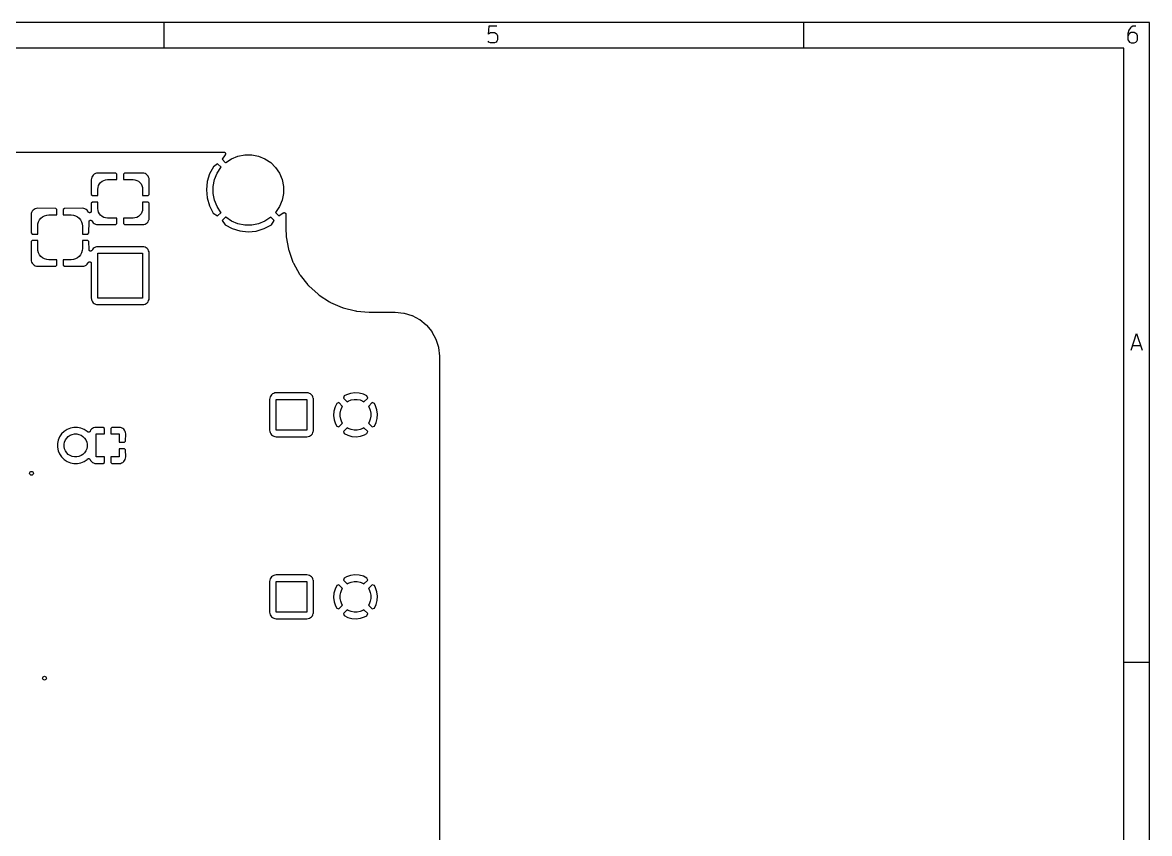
# Model space of a CAD drawing. Extents: x -66 to 211, y -177 to 13.
# Drawn here: x 123.4 to 211.4, y -50.3 to 13.1 of the extents above; entities that cross this region are included whole.
import ezdxf

# ---------------------------------------------------------------- set-up
doc = ezdxf.new("R2010")
doc.units = 0
doc.layers.add('BLACK', color=7, linetype='CONTINUOUS')

msp = doc.modelspace()

# ---------------------------------------------------------------- linework, layer by layer
at = {"layer": 'BLACK', "linetype": 'CONTINUOUS'}
for p, q in [((211.435, 13.0581), (-65.5675, 13.0581)), ((134.432, 11.0581), (134.432, 13.0581)), ((159.817, 12.77), (159.755, 12.151)), ((160.436, 12.77), (159.817, 12.77)), ((184.432, 11.0581), (184.432, 13.0581)), ((209.817, 12.4605), (209.755, 12.2129)), ((209.941, 12.6462), (209.817, 12.4605)), ((210.003, 12.7081), (209.941, 12.6462)), ((210.127, 12.77), (210.003, 12.7081)), ((210.374, 12.77), (210.127, 12.77)), ((211.435, -176.949), (211.435, 13.0581)), ((159.755, 12.151), (159.817, 12.2129)), ((159.817, 11.5319), (159.755, 11.5938)), ((159.817, 12.2129), (159.941, 12.2748)), ((159.941, 11.47), (159.817, 11.5319)), ((159.941, 12.2748), (160.25, 12.2748)), ((160.25, 11.47), (159.941, 11.47)), ((160.25, 12.2748), (160.374, 12.2129)), ((160.374, 11.5319), (160.25, 11.47)), ((160.374, 12.2129), (160.436, 12.151)), ((160.436, 11.5938), (160.374, 11.5319)), ((160.436, 12.151), (160.498, 12.0272)), ((160.498, 11.7176), (160.436, 11.5938)), ((160.498, 12.0272), (160.498, 11.7176)), ((209.755, 12.2129), (209.755, 11.7176)), ((209.817, 12.151), (209.755, 12.0272)), ((209.755, 11.7176), (209.817, 11.5938)), ((209.879, 12.2129), (209.817, 12.151)), ((209.817, 11.5938), (209.879, 11.5319)), ((210.003, 12.2748), (209.879, 12.2129)), ((209.879, 11.5319), (210.003, 11.47)), ((210.25, 12.2748), (210.003, 12.2748)), ((210.003, 11.47), (210.25, 11.47)), ((210.374, 12.2129), (210.25, 12.2748)), ((210.25, 11.47), (210.374, 11.5319)), ((210.436, 12.151), (210.374, 12.2129)), ((210.374, 11.5319), (210.436, 11.5938)), ((210.498, 12.0272), (210.436, 12.151)), ((210.436, 11.5938), (210.498, 11.7176)), ((210.498, 11.7176), (210.498, 12.0272)), ((209.435, 11.0581), (-63.5675, 11.0581)), ((209.435, -174.949), (209.435, 11.0581)), ((120.112, 2.93375), (139.114, 2.93375)), ((139.218, 2.73461), (138.974, 2.38065)), ((139.114, 2.93375), (139.116, 2.93374)), ((139.116, 2.93374), (139.116, 2.93366)), ((139.116, 2.93366), (139.117, 2.93371)), ((139.117, 2.93371), (139.128, 2.93229)), ((139.128, 2.93229), (139.14, 2.93098)), ((139.14, 2.93098), (139.141, 2.93077)), ((139.141, 2.93077), (139.142, 2.93068)), ((139.142, 2.93068), (139.153, 2.92705)), ((139.153, 2.92705), (139.164, 2.92348)), ((139.164, 2.92348), (139.164, 2.92315)), ((139.164, 2.92315), (139.165, 2.92294)), ((139.165, 2.92294), (139.175, 2.9172)), ((139.175, 2.9172), (139.186, 2.91154)), ((139.186, 2.91154), (139.186, 2.9111)), ((139.186, 2.9111), (139.187, 2.91076)), ((139.187, 2.91076), (139.196, 2.90312)), ((139.196, 2.90312), (139.205, 2.89561)), ((139.205, 2.89561), (139.205, 2.89508)), ((139.205, 2.89508), (139.205, 2.89463)), ((139.205, 2.89463), (139.213, 2.88541)), ((139.213, 2.88541), (139.22, 2.87629)), ((139.219, 2.73521), (139.218, 2.73461)), ((139.225, 2.74605), (139.219, 2.73574)), ((139.219, 2.73574), (139.219, 2.73521)), ((139.22, 2.87629), (139.22, 2.87568)), ((139.22, 2.87568), (139.221, 2.87515)), ((139.221, 2.87515), (139.226, 2.86472)), ((139.23, 2.75628), (139.225, 2.74605)), ((139.226, 2.86472), (139.232, 2.85433)), ((139.231, 2.75693), (139.23, 2.75628)), ((139.234, 2.76876), (139.231, 2.75754)), ((139.231, 2.75754), (139.231, 2.75693)), ((139.232, 2.85433), (139.232, 2.85367)), ((139.232, 2.85367), (139.232, 2.85306)), ((139.232, 2.85306), (139.235, 2.84177)), ((139.238, 2.77988), (139.234, 2.76876)), ((139.235, 2.84177), (139.239, 2.83055)), ((139.239, 2.79289), (139.238, 2.78121)), ((139.238, 2.78121), (139.238, 2.78056)), ((139.238, 2.78056), (139.238, 2.77988)), ((139.239, 2.83055), (139.239, 2.82987)), ((139.239, 2.82987), (139.239, 2.82921)), ((139.239, 2.82921), (139.24, 2.81751)), ((139.241, 2.8045), (139.239, 2.79289)), ((139.24, 2.81751), (139.241, 2.80586)), ((139.241, 2.80586), (139.241, 2.80518)), ((139.241, 2.80518), (139.241, 2.8045)), ((140.208, 2.62908), (140.74, 2.73476)), ((140.74, 2.73476), (141.281, 2.73476)), ((141.281, 2.73476), (141.813, 2.62908)), ((138.284, 1.7928), (137.988, 1.24339)), ((138.615, 2.02144), (138.284, 1.7928)), ((138.886, 1.7497), (138.615, 2.02144)), ((138.974, 2.38065), (139.246, 2.10891)), ((139.246, 2.10891), (139.258, 2.12082)), ((139.258, 2.12082), (139.708, 2.42178)), ((139.708, 2.42178), (140.208, 2.62908)), ((141.813, 2.62908), (142.313, 2.42178)), ((142.313, 2.42178), (142.764, 2.12082)), ((142.764, 2.12082), (143.147, 1.73778)), ((128.757, 0.88383), (128.747, 0.77816)), ((128.787, 0.97958), (128.757, 0.88383)), ((128.834, 1.06784), (128.787, 0.97958)), ((128.897, 1.14519), (128.834, 1.06784)), ((128.975, 1.20867), (128.897, 1.14519)), ((129.063, 1.25584), (128.975, 1.20867)), ((129.159, 1.28489), (129.063, 1.25584)), ((129.264, 1.2953), (129.159, 1.28489)), ((130.67, 1.29235), (129.264, 1.2953)), ((130.754, 1.20788), (130.67, 1.29235)), ((130.754, 0.78424), (130.754, 1.20788)), ((131.347, 1.29235), (131.262, 1.20788)), ((131.262, 1.20788), (131.262, 0.78424)), ((132.752, 1.2953), (131.347, 1.29235)), ((132.858, 1.28489), (132.752, 1.2953)), ((132.953, 1.25584), (132.858, 1.28489)), ((133.042, 1.20867), (132.953, 1.25584)), ((133.119, 1.14519), (133.042, 1.20867)), ((133.183, 1.06784), (133.119, 1.14519)), ((133.23, 0.97958), (133.183, 1.06784)), ((133.259, 0.88383), (133.23, 0.97958)), ((133.269, 0.77816), (133.259, 0.88383)), ((137.988, 1.24339), (137.801, 0.62962)), ((138.366, 0.7869), (138.574, 1.28737)), ((138.574, 1.28737), (138.875, 1.73778)), ((138.875, 1.73778), (138.886, 1.7497)), ((143.147, 1.73778), (143.448, 1.28737)), ((143.448, 1.28737), (143.655, 0.7869)), ((128.747, 0.77816), (128.75, -0.37727)), ((129.258, 0.03424), (129.273, 0.18056)), ((129.258, -0.46176), (129.258, 0.03424)), ((129.273, 0.18056), (129.315, 0.32125)), ((129.315, 0.32125), (129.385, 0.45092)), ((129.385, 0.45092), (129.478, 0.56457)), ((129.478, 0.56457), (129.591, 0.65784)), ((129.591, 0.65784), (129.721, 0.72715)), ((129.721, 0.72715), (129.862, 0.76983)), ((129.862, 0.76983), (130.008, 0.78424)), ((130.008, 0.78424), (130.754, 0.78424)), ((131.262, 0.78424), (132.008, 0.78424)), ((132.008, 0.78424), (132.154, 0.76983)), ((132.154, 0.76983), (132.295, 0.72715)), ((132.295, 0.72715), (132.425, 0.65784)), ((132.425, 0.65784), (132.538, 0.56457)), ((132.538, 0.56457), (132.632, 0.45092)), ((132.632, 0.45092), (132.701, 0.32125)), ((132.701, 0.32125), (132.744, 0.18056)), ((132.744, 0.18056), (132.758, 0.03424)), ((132.758, 0.03424), (132.758, -0.46176)), ((133.267, -0.00834), (133.269, 0.77816)), ((137.801, 0.62962), (137.737, -0.00894)), ((138.261, 0.25561), (138.366, 0.7869)), ((138.261, -0.28609), (138.261, 0.25561)), ((143.655, 0.7869), (143.761, 0.25561)), ((143.761, 0.25561), (143.761, -0.28609)), ((128.75, -0.37727), (128.834, -0.46176)), ((128.834, -0.46176), (129.258, -0.46176)), ((132.758, -0.46176), (133.182, -0.46176)), ((133.182, -0.46176), (133.266, -0.37727)), ((133.266, -0.37727), (133.267, -0.00838)), ((133.267, -0.00838), (133.267, -0.00834)), ((137.737, -0.00894), (137.799, -0.64774)), ((137.799, -0.64774), (137.984, -1.26224)), ((138.366, -0.81739), (138.261, -0.28609)), ((138.574, -1.31785), (138.366, -0.81739)), ((143.655, -0.81739), (143.448, -1.31785)), ((143.761, -0.28609), (143.655, -0.81739)), ((124.134, -1.68216), (124.087, -1.77042)), ((124.197, -1.60481), (124.134, -1.68216)), ((124.275, -1.54133), (124.197, -1.60481)), ((124.363, -1.49416), (124.275, -1.54133)), ((124.459, -1.46511), (124.363, -1.49416)), ((124.564, -1.4547), (124.459, -1.46511)), ((125.97, -1.45765), (124.564, -1.4547)), ((126.054, -1.54211), (125.97, -1.45765)), ((126.054, -1.96576), (126.054, -1.54211)), ((126.647, -1.45765), (126.562, -1.54212)), ((126.562, -1.54212), (126.562, -1.96576)), ((128.052, -1.4547), (126.647, -1.45765)), ((128.158, -1.46511), (128.052, -1.4547)), ((128.253, -1.49416), (128.158, -1.46511)), ((128.342, -1.54133), (128.253, -1.49416)), ((128.419, -1.60481), (128.342, -1.54133)), ((128.483, -1.68216), (128.419, -1.60481)), ((128.509, -1.73243), (128.483, -1.68216)), ((128.513, -1.73735), (128.509, -1.73243)), ((128.515, -1.74258), (128.513, -1.73735)), ((128.52, -1.74763), (128.515, -1.74258)), ((128.523, -1.75305), (128.52, -1.74763)), ((128.527, -1.75723), (128.523, -1.75305)), ((128.531, -1.76183), (128.527, -1.75723)), ((128.714, -1.75855), (128.71, -1.76353)), ((128.719, -1.75399), (128.714, -1.75855)), ((128.722, -1.7491), (128.719, -1.75399)), ((128.726, -1.74458), (128.722, -1.7491)), ((128.729, -1.73888), (128.726, -1.74458)), ((128.733, -1.7335), (128.729, -1.73888)), ((128.735, -1.72807), (128.733, -1.7335)), ((128.738, -1.72289), (128.735, -1.72807)), ((128.74, -1.71669), (128.738, -1.72289)), ((128.743, -1.7107), (128.74, -1.71669)), ((128.744, -1.70492), (128.743, -1.7107)), ((128.746, -1.69928), (128.744, -1.70492)), ((128.748, -1.68645), (128.746, -1.69281)), ((128.746, -1.69281), (128.746, -1.69928)), ((128.75, -1.05425), (128.748, -1.67289)), ((128.748, -1.67289), (128.748, -1.67466)), ((128.748, -1.67466), (128.748, -1.68054)), ((128.748, -1.68054), (128.748, -1.68645)), ((128.834, -0.96976), (128.75, -1.05425)), ((129.258, -0.96976), (128.834, -0.96976)), ((129.258, -1.46576), (129.258, -0.96976)), ((129.273, -1.61208), (129.258, -1.46576)), ((129.315, -1.75277), (129.273, -1.61208)), ((129.385, -1.88244), (129.315, -1.75277)), ((132.701, -1.75277), (132.632, -1.88244)), ((132.744, -1.61208), (132.701, -1.75277)), ((132.758, -1.46576), (132.744, -1.61208)), ((132.758, -0.96976), (132.758, -1.46576)), ((133.182, -0.96976), (132.758, -0.96976)), ((133.266, -1.05425), (133.182, -0.96976)), ((133.269, -2.20968), (133.266, -1.05425)), ((137.984, -1.26224), (138.281, -1.82181)), ((138.875, -1.76826), (138.574, -1.31785)), ((143.448, -1.31785), (143.147, -1.76826)), ((124.057, -1.86617), (124.047, -1.97187)), ((124.047, -1.97187), (124.05, -3.37729)), ((124.087, -1.77042), (124.057, -1.86617)), ((124.575, -2.67006), (124.625, -2.50591)), ((124.625, -2.50591), (124.706, -2.35464)), ((124.706, -2.35464), (124.814, -2.22204)), ((124.814, -2.22204), (124.947, -2.11322)), ((124.947, -2.11322), (125.098, -2.03236)), ((125.098, -2.03236), (125.262, -1.98257)), ((125.262, -1.98257), (125.433, -1.96576)), ((125.433, -1.96576), (126.054, -1.96576)), ((126.562, -1.96576), (127.183, -1.96576)), ((127.183, -1.96576), (127.354, -1.98257)), ((127.354, -1.98257), (127.518, -2.03236)), ((127.518, -2.03236), (127.669, -2.11322)), ((127.669, -2.11322), (127.802, -2.22204)), ((127.802, -2.22204), (127.911, -2.35464)), ((127.911, -2.35464), (127.992, -2.50591)), ((127.992, -2.50591), (128.041, -2.67006)), ((128.536, -1.76599), (128.531, -1.76183)), ((128.541, -1.7706), (128.536, -1.76599)), ((128.546, -1.77389), (128.541, -1.7706)), ((128.55, -1.77767), (128.546, -1.77389)), ((128.556, -1.78078), (128.55, -1.77767)), ((128.561, -1.78441), (128.556, -1.78078)), ((128.567, -1.78669), (128.561, -1.78441)), ((128.566, -3.37729), (128.568, -2.50913)), ((128.572, -1.78952), (128.567, -1.78669)), ((128.568, -2.50735), (128.569, -2.50145)), ((128.568, -2.50913), (128.568, -2.50735)), ((128.569, -2.49551), (128.57, -2.48917)), ((128.569, -2.50145), (128.569, -2.49551)), ((128.57, -2.48917), (128.571, -2.48273)), ((128.571, -2.48273), (128.573, -2.47707)), ((128.578, -1.79146), (128.572, -1.78952)), ((128.573, -2.47707), (128.574, -2.47126)), ((128.574, -2.47126), (128.576, -2.4653)), ((128.576, -2.4653), (128.578, -2.45912)), ((128.584, -1.79397), (128.578, -1.79146)), ((128.578, -2.45912), (128.581, -2.45392)), ((128.581, -2.45392), (128.584, -2.44846)), ((128.59, -1.79514), (128.584, -1.79397)), ((128.584, -2.44846), (128.587, -2.4431)), ((128.587, -2.4431), (128.59, -2.43742)), ((128.596, -1.79691), (128.59, -1.79514)), ((128.59, -2.43742), (128.594, -2.43288)), ((128.594, -2.43288), (128.598, -2.42797)), ((128.602, -1.7976), (128.596, -1.79691)), ((128.598, -2.42797), (128.602, -2.42343)), ((128.608, -1.7989), (128.602, -1.7976)), ((128.602, -2.42343), (128.606, -2.41847)), ((128.606, -2.41847), (128.611, -2.41476)), ((128.614, -1.79893), (128.608, -1.7989)), ((128.611, -2.41476), (128.615, -2.41059)), ((128.62, -1.79956), (128.614, -1.79893)), ((128.615, -2.41059), (128.621, -2.40703)), ((128.627, -1.79899), (128.62, -1.79956)), ((128.621, -2.40703), (128.626, -2.40298)), ((128.626, -2.40298), (128.631, -2.40024)), ((128.633, -1.79902), (128.627, -1.79899)), ((128.631, -2.40024), (128.636, -2.39697)), ((128.639, -1.7979), (128.633, -1.79902)), ((128.636, -2.39697), (128.642, -2.39453)), ((128.645, -1.79737), (128.639, -1.7979)), ((128.642, -2.39453), (128.648, -2.39154)), ((128.651, -1.79555), (128.645, -1.79737)), ((128.648, -2.39154), (128.653, -2.38988)), ((128.658, -1.79432), (128.651, -1.79555)), ((128.653, -2.38988), (128.659, -2.38764)), ((128.663, -1.79209), (128.658, -1.79432)), ((128.659, -2.38764), (128.665, -2.38641)), ((128.669, -1.79044), (128.663, -1.79209)), ((128.665, -2.38641), (128.672, -2.38459)), ((128.674, -1.78743), (128.669, -1.79044)), ((128.672, -2.38459), (128.677, -2.38407)), ((128.681, -1.78498), (128.674, -1.78743)), ((128.677, -2.38407), (128.683, -2.38294)), ((128.685, -1.78174), (128.681, -1.78498)), ((128.683, -2.38294), (128.69, -2.38297)), ((128.691, -1.77901), (128.685, -1.78174)), ((128.69, -2.38297), (128.696, -2.3824)), ((128.696, -1.77494), (128.691, -1.77901)), ((128.701, -1.77137), (128.696, -1.77494)), ((128.696, -2.3824), (128.702, -2.38303)), ((128.705, -1.76722), (128.701, -1.77137)), ((128.702, -2.38303), (128.708, -2.38306)), ((128.71, -1.76353), (128.705, -1.76722)), ((128.708, -2.38306), (128.714, -2.38435)), ((128.714, -2.38435), (128.721, -2.38504)), ((128.721, -2.38504), (128.727, -2.38681)), ((128.727, -2.38681), (128.732, -2.38799)), ((128.732, -2.38799), (128.738, -2.39049)), ((128.738, -2.39049), (128.745, -2.39242)), ((128.745, -2.39242), (128.75, -2.39525)), ((128.75, -2.39525), (128.755, -2.39755)), ((128.755, -2.39755), (128.761, -2.40116)), ((128.761, -2.40116), (128.766, -2.40425)), ((128.766, -2.40425), (128.771, -2.40805)), ((128.771, -2.40805), (128.776, -2.41136)), ((128.776, -2.41136), (128.78, -2.41594)), ((128.78, -2.41594), (128.785, -2.42009)), ((128.785, -2.42009), (128.789, -2.42471)), ((128.789, -2.42471), (128.793, -2.42891)), ((128.793, -2.42891), (128.797, -2.4343)), ((128.797, -2.4343), (128.801, -2.43933)), ((128.801, -2.43933), (128.804, -2.44459)), ((128.804, -2.44459), (128.807, -2.44952)), ((128.807, -2.44952), (128.834, -2.49935)), ((128.834, -2.49935), (128.897, -2.57671)), ((128.897, -2.57671), (128.975, -2.64019)), ((128.975, -2.64019), (129.063, -2.68736)), ((129.478, -1.99609), (129.385, -1.88244)), ((129.591, -2.08936), (129.478, -1.99609)), ((129.721, -2.15867), (129.591, -2.08936)), ((129.862, -2.20135), (129.721, -2.15867)), ((130.008, -2.21576), (129.862, -2.20135)), ((130.754, -2.21576), (130.008, -2.21576)), ((130.67, -2.72387), (130.754, -2.63941)), ((130.754, -2.63941), (130.754, -2.21576)), ((132.008, -2.21576), (131.262, -2.21576)), ((131.262, -2.21576), (131.262, -2.6394)), ((131.262, -2.6394), (131.347, -2.72387)), ((132.154, -2.20135), (132.008, -2.21576)), ((132.295, -2.15867), (132.154, -2.20135)), ((132.425, -2.08936), (132.295, -2.15867)), ((132.538, -1.99609), (132.425, -2.08936)), ((132.632, -1.88244), (132.538, -1.99609)), ((132.953, -2.68736), (133.042, -2.64019)), ((133.042, -2.64019), (133.119, -2.57671)), ((133.119, -2.57671), (133.183, -2.49936)), ((133.183, -2.49936), (133.23, -2.4111)), ((133.23, -2.4111), (133.245, -2.3593)), ((133.245, -2.35926), (133.259, -2.31535)), ((133.245, -2.3593), (133.245, -2.35926)), ((133.259, -2.31535), (133.269, -2.20968)), ((138.281, -1.82181), (138.615, -2.05192)), ((138.615, -2.05192), (138.886, -1.78018)), ((138.886, -1.78018), (138.875, -1.76826)), ((139.246, -2.13939), (138.974, -2.41113)), ((138.974, -2.41113), (139.203, -2.74236)), ((139.258, -2.1513), (139.246, -2.13939)), ((139.708, -2.45226), (139.258, -2.1513)), ((140.208, -2.65956), (139.708, -2.45226)), ((142.313, -2.45226), (141.813, -2.65956)), ((142.764, -2.1513), (142.313, -2.45226)), ((142.776, -2.13939), (142.764, -2.1513)), ((143.047, -2.41113), (142.776, -2.13939)), ((142.817, -2.74449), (143.047, -2.41113)), ((143.147, -1.76826), (143.135, -1.78018)), ((143.135, -1.78018), (143.407, -2.05192)), ((143.407, -2.05192), (143.75, -1.81507)), ((143.75, -1.81507), (143.751, -1.81407)), ((143.751, -1.81407), (143.752, -1.81374)), ((143.752, -1.81332), (143.763, -1.80792)), ((143.752, -1.81374), (143.752, -1.81332)), ((143.763, -1.80792), (143.773, -1.80235)), ((143.773, -1.80235), (143.774, -1.80215)), ((143.774, -1.80183), (143.785, -1.79855)), ((143.774, -1.80215), (143.774, -1.80183)), ((143.785, -1.79855), (143.797, -1.7951)), ((143.797, -1.79503), (143.798, -1.79483)), ((143.797, -1.7951), (143.797, -1.79503)), ((143.798, -1.79483), (143.81, -1.79378)), ((143.81, -1.79378), (143.821, -1.79259)), ((143.821, -1.79259), (143.822, -1.79265)), ((143.822, -1.79265), (143.823, -1.79259)), ((143.823, -1.79259), (143.834, -1.79381)), ((143.834, -1.79381), (143.846, -1.79491)), ((143.846, -1.79491), (143.847, -1.79511)), ((143.847, -1.79511), (143.847, -1.79518)), ((143.847, -1.79518), (143.859, -1.79865)), ((143.859, -1.79865), (143.87, -1.80199)), ((143.87, -1.80199), (143.87, -1.8023)), ((143.87, -1.8023), (143.871, -1.80251)), ((143.871, -1.80251), (143.881, -1.80808)), ((143.881, -1.80808), (143.892, -1.81354)), ((143.892, -1.81354), (143.892, -1.81397)), ((143.892, -1.81397), (143.893, -1.8143)), ((143.893, -1.8143), (143.902, -1.82179)), ((143.902, -1.82179), (143.911, -1.82913)), ((143.911, -1.82913), (143.911, -1.82966)), ((143.911, -1.82966), (143.912, -1.8301)), ((143.912, -1.8301), (143.919, -1.83921)), ((143.919, -1.83921), (143.927, -1.84817)), ((143.927, -1.84817), (143.927, -1.84877)), ((143.927, -1.84877), (143.928, -1.8493)), ((143.928, -1.8493), (143.933, -1.85964)), ((143.933, -1.85964), (143.939, -1.86993)), ((143.939, -1.86993), (143.939, -1.87058)), ((143.939, -1.87058), (143.939, -1.87119)), ((143.939, -1.87119), (143.943, -1.88239)), ((143.943, -1.88239), (143.946, -1.89358)), ((143.946, -1.89358), (143.946, -1.89426)), ((143.946, -1.89426), (143.946, -1.89492)), ((143.946, -1.89492), (143.948, -1.90659)), ((143.948, -1.90659), (143.949, -1.91822)), ((143.949, -1.91822), (143.949, -1.9189)), ((143.949, -1.9189), (143.949, -1.91958)), ((143.949, -1.91958), (143.949, -3.03565)), ((124.05, -3.37729), (124.134, -3.46176)), ((124.134, -3.46176), (124.558, -3.46176)), ((124.558, -2.84076), (124.575, -2.67006)), ((124.558, -3.46176), (124.558, -2.84076)), ((128.041, -2.67006), (128.058, -2.84076)), ((128.058, -2.84076), (128.058, -3.46176)), ((128.058, -3.46176), (128.482, -3.46176)), ((128.482, -3.46176), (128.566, -3.37729)), ((129.063, -2.68736), (129.159, -2.71641)), ((129.159, -2.71641), (129.264, -2.72682)), ((129.264, -2.72682), (130.67, -2.72387)), ((131.347, -2.72387), (132.752, -2.72682)), ((132.752, -2.72682), (132.858, -2.71641)), ((132.858, -2.71641), (132.953, -2.68736)), ((139.203, -2.74236), (139.752, -3.03739)), ((139.752, -3.03739), (140.366, -3.22487)), ((140.74, -2.76524), (140.208, -2.65956)), ((140.366, -3.22487), (141.004, -3.289)), ((141.281, -2.76524), (140.74, -2.76524)), ((141.004, -3.289), (141.643, -3.22732)), ((141.813, -2.65956), (141.281, -2.76524)), ((141.643, -3.22732), (142.258, -3.04221)), ((142.258, -3.04221), (142.817, -2.74449)), ((143.949, -3.03565), (143.95, -3.04546)), ((143.95, -3.04546), (143.95, -3.04722)), ((143.95, -3.04722), (143.95, -3.04959)), ((143.95, -3.04959), (143.95, -3.05192)), ((143.95, -3.05192), (143.976, -3.59398)), ((124.05, -4.05423), (124.047, -5.45965)), ((124.134, -3.96976), (124.05, -4.05423)), ((124.558, -3.96976), (124.134, -3.96976)), ((124.558, -4.59076), (124.558, -3.96976)), ((128.058, -3.96976), (128.058, -4.59076)), ((128.482, -3.96976), (128.058, -3.96976)), ((128.566, -4.05422), (128.482, -3.96976)), ((128.568, -4.67337), (128.566, -4.05422)), ((143.976, -3.59398), (143.98, -3.62437)), ((143.98, -3.62437), (143.98, -3.62613)), ((143.98, -3.62613), (143.98, -3.62902)), ((143.98, -3.62902), (143.981, -3.63187)), ((143.981, -3.63187), (143.983, -3.66168)), ((143.983, -3.66168), (143.984, -3.67147)), ((143.984, -3.67147), (144.156, -4.63365)), ((124.575, -4.76146), (124.558, -4.59076)), ((124.625, -4.92561), (124.575, -4.76146)), ((124.706, -5.07688), (124.625, -4.92561)), ((124.814, -5.20948), (124.706, -5.07688)), ((124.947, -5.3183), (124.814, -5.20948)), ((127.802, -5.20948), (127.669, -5.3183)), ((127.911, -5.07688), (127.802, -5.20948)), ((127.992, -4.92561), (127.911, -5.07688)), ((128.041, -4.76146), (127.992, -4.92561)), ((128.058, -4.59076), (128.041, -4.76146)), ((128.568, -4.67928), (128.568, -4.67337)), ((128.568, -4.68522), (128.568, -4.67928)), ((128.569, -4.69159), (128.568, -4.68522)), ((128.57, -4.69803), (128.569, -4.69159)), ((128.572, -4.70371), (128.57, -4.69803)), ((128.573, -4.70955), (128.572, -4.70371)), ((128.575, -4.71555), (128.573, -4.70955)), ((128.577, -4.72175), (128.575, -4.71555)), ((128.58, -4.72698), (128.577, -4.72175)), ((128.582, -4.73248), (128.58, -4.72698)), ((128.586, -4.73789), (128.582, -4.73248)), ((128.589, -4.74361), (128.586, -4.73789)), ((128.593, -4.7482), (128.589, -4.74361)), ((128.596, -4.75316), (128.593, -4.7482)), ((128.601, -4.75777), (128.596, -4.75316)), ((128.605, -4.76278), (128.601, -4.75777)), ((128.609, -4.76655), (128.605, -4.76278)), ((128.613, -4.77078), (128.609, -4.76655)), ((128.619, -4.77443), (128.613, -4.77078)), ((128.624, -4.77854), (128.619, -4.77443)), ((128.629, -4.78135), (128.624, -4.77854)), ((128.634, -4.78469), (128.629, -4.78135)), ((128.64, -4.78721), (128.634, -4.78469)), ((128.646, -4.79028), (128.64, -4.78721)), ((128.651, -4.79203), (128.646, -4.79028)), ((128.657, -4.79434), (128.651, -4.79203)), ((128.663, -4.79566), (128.657, -4.79434)), ((128.669, -4.79756), (128.663, -4.79566)), ((128.675, -4.79817), (128.669, -4.79756)), ((128.681, -4.79938), (128.675, -4.79817)), ((128.687, -4.79944), (128.681, -4.79938)), ((128.694, -4.8001), (128.687, -4.79944)), ((128.7, -4.79955), (128.694, -4.8001)), ((128.706, -4.79961), (128.7, -4.79955)), ((128.712, -4.7984), (128.706, -4.79961)), ((128.719, -4.7978), (128.712, -4.7984)), ((128.724, -4.79612), (128.719, -4.7978)), ((128.73, -4.79502), (128.724, -4.79612)), ((128.736, -4.7926), (128.73, -4.79502)), ((128.742, -4.79076), (128.736, -4.7926)), ((128.748, -4.788), (128.742, -4.79076)), ((128.753, -4.78578), (128.748, -4.788)), ((128.759, -4.78224), (128.753, -4.78578)), ((128.764, -4.77923), (128.759, -4.78224)), ((128.769, -4.7755), (128.764, -4.77923)), ((128.774, -4.77225), (128.769, -4.7755)), ((128.779, -4.76772), (128.774, -4.77225)), ((128.784, -4.76366), (128.779, -4.76772)), ((128.787, -4.7591), (128.784, -4.76366)), ((128.792, -4.75495), (128.787, -4.7591)), ((128.795, -4.7496), (128.792, -4.75495)), ((128.799, -4.74464), (128.795, -4.7496)), ((128.802, -4.73943), (128.799, -4.74464)), ((128.806, -4.73453), (128.802, -4.73943)), ((128.807, -4.73297), (128.806, -4.73453)), ((128.834, -4.68216), (128.807, -4.73297)), ((128.897, -4.60481), (128.834, -4.68216)), ((128.975, -4.54133), (128.897, -4.60481)), ((129.063, -4.49416), (128.975, -4.54133)), ((129.159, -4.46511), (129.063, -4.49416)), ((129.264, -4.45469), (129.159, -4.46511)), ((129.258, -8.46576), (129.258, -4.96576)), ((129.258, -4.96576), (132.758, -4.96576)), ((132.752, -4.45469), (129.264, -4.45469)), ((132.858, -4.46511), (132.752, -4.45469)), ((132.758, -4.96576), (132.758, -8.46576)), ((132.953, -4.49416), (132.858, -4.46511)), ((133.042, -4.54133), (132.953, -4.49416)), ((133.119, -4.60481), (133.042, -4.54133)), ((133.183, -4.68216), (133.119, -4.60481)), ((133.23, -4.77042), (133.183, -4.68216)), ((133.259, -4.86617), (133.23, -4.77042)), ((133.269, -4.972), (133.259, -4.86617)), ((133.269, -8.45952), (133.269, -4.972)), ((144.156, -4.63365), (144.166, -4.67478)), ((144.166, -4.67478), (144.167, -4.6765)), ((144.167, -4.6765), (144.167, -4.67716)), ((144.167, -4.67716), (144.167, -4.6778)), ((144.167, -4.6778), (144.177, -4.71848)), ((144.177, -4.71848), (144.18, -4.72798)), ((144.18, -4.72798), (144.506, -5.64913)), ((124.047, -5.45965), (124.057, -5.56535)), ((124.057, -5.56535), (124.087, -5.6611)), ((124.087, -5.6611), (124.134, -5.74936)), ((124.134, -5.74936), (124.197, -5.82671)), ((124.197, -5.82671), (124.275, -5.89019)), ((124.275, -5.89019), (124.363, -5.93736)), ((124.363, -5.93736), (124.459, -5.96641)), ((124.459, -5.96641), (124.564, -5.97682)), ((124.564, -5.97682), (125.97, -5.97387)), ((125.098, -5.39915), (124.947, -5.3183)), ((125.262, -5.44895), (125.098, -5.39915)), ((125.433, -5.46576), (125.262, -5.44895)), ((126.054, -5.46576), (125.433, -5.46576)), ((125.97, -5.97387), (126.054, -5.88941)), ((126.054, -5.88941), (126.054, -5.46576)), ((127.183, -5.46576), (126.562, -5.46576)), ((126.562, -5.46576), (126.562, -5.8894)), ((126.562, -5.8894), (126.647, -5.97387)), ((126.647, -5.97387), (128.052, -5.97682)), ((127.354, -5.44895), (127.183, -5.46576)), ((127.518, -5.39915), (127.354, -5.44895)), ((127.669, -5.3183), (127.518, -5.39915)), ((128.052, -5.97682), (128.158, -5.96641)), ((128.158, -5.96641), (128.253, -5.93736)), ((128.253, -5.93736), (128.342, -5.89019)), ((128.342, -5.89019), (128.419, -5.82671)), ((128.419, -5.82671), (128.483, -5.74935)), ((128.483, -5.74935), (128.508, -5.70166)), ((128.508, -5.70166), (128.509, -5.7001)), ((128.509, -5.7001), (128.512, -5.69509)), ((128.512, -5.69509), (128.515, -5.68978)), ((128.515, -5.68978), (128.519, -5.68492)), ((128.519, -5.68492), (128.523, -5.67968)), ((128.523, -5.67968), (128.527, -5.67544)), ((128.527, -5.67544), (128.531, -5.67079)), ((128.531, -5.67079), (128.536, -5.66681)), ((128.536, -5.66681), (128.541, -5.66238)), ((128.541, -5.66238), (128.546, -5.65907)), ((128.546, -5.65907), (128.551, -5.65526)), ((128.551, -5.65526), (128.556, -5.65231)), ((128.556, -5.65231), (128.561, -5.64885)), ((128.561, -5.64885), (128.567, -5.64659)), ((128.567, -5.64659), (128.572, -5.64377)), ((128.572, -5.64377), (128.579, -5.64198)), ((128.579, -5.64198), (128.584, -5.63962)), ((128.584, -5.63962), (128.59, -5.63849)), ((128.59, -5.63849), (128.596, -5.63678)), ((128.596, -5.63678), (128.603, -5.6362)), ((128.603, -5.6362), (128.609, -5.63502)), ((128.609, -5.63502), (128.615, -5.63508)), ((128.615, -5.63508), (128.621, -5.63453)), ((128.621, -5.63453), (128.627, -5.63519)), ((128.627, -5.63519), (128.634, -5.63525)), ((128.634, -5.63525), (128.64, -5.63648)), ((128.64, -5.63648), (128.646, -5.63712)), ((128.646, -5.63712), (128.652, -5.639)), ((128.652, -5.639), (128.658, -5.64029)), ((128.658, -5.64029), (128.663, -5.64265)), ((128.663, -5.64265), (128.669, -5.64445)), ((128.669, -5.64445), (128.675, -5.64747)), ((128.675, -5.64747), (128.681, -5.64994)), ((128.681, -5.64994), (128.686, -5.65335)), ((128.686, -5.65335), (128.691, -5.65624)), ((128.691, -5.65624), (128.696, -5.66029)), ((128.696, -5.66029), (128.701, -5.66385)), ((128.701, -5.66385), (128.705, -5.66817)), ((128.705, -5.66817), (128.71, -5.67204)), ((128.71, -5.67204), (128.714, -5.67696)), ((128.714, -5.67696), (128.719, -5.68147)), ((128.719, -5.68147), (128.722, -5.68654)), ((128.722, -5.68654), (128.726, -5.69125)), ((128.726, -5.69125), (128.729, -5.69686)), ((128.729, -5.69686), (128.732, -5.70215)), ((128.732, -5.70215), (128.735, -5.70776)), ((128.735, -5.70776), (128.737, -5.71313)), ((128.737, -5.71313), (128.739, -5.71921)), ((128.739, -5.71921), (128.742, -5.72509)), ((128.742, -5.72509), (128.743, -5.73104)), ((128.743, -5.73104), (128.745, -5.73686)), ((128.745, -5.73686), (128.745, -5.74318)), ((128.745, -5.74318), (128.746, -5.74941)), ((128.746, -5.74941), (128.746, -5.75548)), ((128.746, -5.75548), (128.747, -5.76153)), ((128.747, -5.76153), (128.747, -8.45952)), ((144.506, -5.64913), (144.524, -5.68796)), ((144.524, -5.68796), (144.525, -5.68958)), ((144.525, -5.68958), (144.525, -5.69022)), ((144.525, -5.69022), (144.525, -5.69081)), ((144.525, -5.69081), (144.541, -5.72934)), ((144.541, -5.72934), (144.546, -5.73814)), ((144.546, -5.73814), (145.018, -6.5937)), ((145.018, -6.5937), (145.042, -6.62915)), ((145.042, -6.62915), (145.043, -6.63064)), ((145.043, -6.63064), (145.043, -6.63123)), ((145.043, -6.63123), (145.043, -6.63176)), ((145.043, -6.63176), (145.066, -6.66714)), ((145.066, -6.66714), (145.072, -6.67499)), ((145.072, -6.67499), (145.678, -7.44198)), ((145.678, -7.44198), (145.707, -7.4731)), ((145.707, -7.4731), (145.708, -7.47441)), ((145.708, -7.47441), (145.708, -7.47494)), ((145.708, -7.47494), (145.709, -7.4754)), ((145.709, -7.4754), (145.736, -7.50667)), ((145.736, -7.50667), (145.744, -7.51344)), ((145.744, -7.51344), (146.467, -8.17119)), ((128.747, -8.45952), (128.757, -8.56535)), ((128.757, -8.56535), (128.787, -8.6611)), ((128.787, -8.6611), (128.834, -8.74936)), ((128.834, -8.74936), (128.897, -8.82671)), ((132.758, -8.46576), (129.258, -8.46576)), ((133.119, -8.82671), (133.183, -8.74936)), ((133.183, -8.74936), (133.23, -8.6611)), ((133.23, -8.6611), (133.259, -8.56535)), ((133.259, -8.56535), (133.269, -8.45952)), ((146.467, -8.17119), (146.5, -8.19714)), ((146.5, -8.19714), (146.502, -8.19824)), ((146.502, -8.19824), (146.502, -8.1987)), ((146.502, -8.1987), (146.503, -8.19907)), ((146.503, -8.19907), (146.535, -8.22539)), ((146.535, -8.22539), (146.544, -8.23092)), ((146.544, -8.23092), (147.364, -8.76175)), ((147.364, -8.76175), (147.402, -8.78185)), ((147.402, -8.78185), (147.403, -8.7827)), ((147.403, -8.7827), (147.404, -8.78308)), ((147.404, -8.78308), (147.404, -8.78335)), ((147.404, -8.78335), (147.441, -8.80401)), ((147.441, -8.80401), (147.45, -8.80809)), ((128.897, -8.82671), (128.975, -8.89019)), ((128.975, -8.89019), (129.063, -8.93736)), ((129.063, -8.93736), (129.159, -8.96641)), ((129.159, -8.96641), (129.264, -8.97683)), ((129.264, -8.97683), (132.752, -8.97683)), ((132.752, -8.97683), (132.858, -8.96641)), ((132.858, -8.96641), (132.953, -8.93736)), ((132.953, -8.93736), (133.042, -8.89019)), ((133.042, -8.89019), (133.119, -8.82671)), ((147.45, -8.80809), (148.346, -9.19779)), ((148.346, -9.19779), (148.386, -9.2115)), ((148.386, -9.2115), (148.388, -9.21208)), ((148.388, -9.21208), (148.388, -9.21236)), ((148.388, -9.21236), (148.389, -9.21253)), ((148.389, -9.21253), (148.428, -9.22697)), ((148.428, -9.22697), (148.438, -9.2295)), ((148.438, -9.2295), (149.386, -9.4676)), ((149.386, -9.4676), (149.428, -9.47455)), ((149.428, -9.47455), (149.43, -9.47485)), ((149.43, -9.47485), (149.43, -9.47503)), ((149.43, -9.47503), (149.431, -9.47509)), ((149.431, -9.47509), (149.472, -9.48293)), ((149.472, -9.48293), (149.482, -9.48386)), ((149.482, -9.48386), (150.456, -9.56394)), ((150.456, -9.56394), (150.458, -9.56409)), ((150.458, -9.56409), (150.458, -9.56412)), ((150.458, -9.56412), (150.458, -9.56412)), ((150.458, -9.56412), (150.479, -9.56624)), ((150.479, -9.56624), (152.473, -9.56624)), ((152.473, -9.56624), (152.475, -9.56625)), ((152.475, -9.56625), (152.48, -9.56685)), ((152.48, -9.56685), (152.486, -9.56685)), ((152.486, -9.56685), (153.162, -9.63321)), ((153.162, -9.63321), (153.164, -9.63339)), ((153.164, -9.63339), (153.175, -9.63579)), ((153.175, -9.63579), (153.187, -9.63802)), ((153.187, -9.63802), (153.806, -9.82483)), ((153.806, -9.82483), (153.807, -9.82536)), ((153.807, -9.82536), (153.818, -9.82991)), ((153.818, -9.82991), (153.828, -9.83428)), ((153.828, -9.83428), (154.399, -10.1377)), ((154.399, -10.1377), (154.401, -10.1386)), ((154.401, -10.1386), (154.41, -10.1451)), ((154.41, -10.1451), (154.42, -10.1514)), ((154.42, -10.1514), (154.921, -10.5599)), ((154.921, -10.5599), (154.922, -10.5611)), ((154.922, -10.5611), (154.93, -10.5693)), ((154.93, -10.5693), (154.938, -10.5774)), ((154.938, -10.5774), (155.35, -11.0754)), ((155.35, -11.0754), (155.351, -11.0768)), ((155.351, -11.0768), (155.358, -11.0864)), ((155.358, -11.0864), (155.364, -11.096)), ((155.364, -11.096), (155.671, -11.6645)), ((210.001, -12.53), (210.435, -11.23)), ((210.435, -11.23), (210.868, -12.53)), ((155.671, -11.6645), (155.672, -11.6661)), ((155.672, -11.6661), (155.677, -11.6768)), ((155.677, -11.6768), (155.681, -11.6873)), ((155.681, -11.6873), (155.872, -12.3048)), ((155.872, -12.3048), (155.873, -12.3065)), ((155.873, -12.3065), (155.875, -12.3178)), ((155.875, -12.3178), (155.877, -12.3291)), ((210.125, -12.1585), (210.744, -12.1585)), ((155.877, -12.3291), (155.948, -13.0039)), ((155.948, -13.0039), (155.948, -13.0057)), ((155.948, -13.0057), (155.948, -13.0114)), ((155.948, -13.0114), (155.949, -13.0172)), ((155.949, -13.0172), (155.949, -52.926)), ((142.696, -16.2823), (142.685, -16.3881)), ((142.685, -16.3881), (142.685, -18.7756)), ((142.725, -16.1865), (142.696, -16.2823)), ((142.772, -16.0983), (142.725, -16.1865)), ((142.836, -16.0209), (142.772, -16.0983)), ((142.913, -15.9575), (142.836, -16.0209)), ((143.001, -15.9103), (142.913, -15.9575)), ((143.097, -15.8812), (143.001, -15.9103)), ((143.203, -15.8708), (143.097, -15.8812)), ((143.196, -18.7819), (143.196, -16.3819)), ((143.196, -16.3819), (145.596, -16.3819)), ((145.59, -15.8708), (143.203, -15.8708)), ((145.696, -15.8812), (145.59, -15.8708)), ((145.596, -16.3819), (145.596, -18.7819)), ((145.792, -15.9103), (145.696, -15.8812)), ((145.88, -15.9575), (145.792, -15.9103)), ((145.957, -16.0209), (145.88, -15.9575)), ((146.021, -16.0983), (145.957, -16.0209)), ((146.068, -16.1865), (146.021, -16.0983)), ((146.097, -16.2823), (146.068, -16.1865)), ((146.1, -16.3162), (146.097, -16.2823)), ((146.1, -16.3163), (146.1, -16.3162)), ((146.108, -16.3881), (146.1, -16.3163)), ((146.108, -18.7756), (146.108, -16.3881)), ((147.926, -16.7022), (147.792, -16.9724)), ((148.089, -16.6337), (147.926, -16.7022)), ((148.387, -16.9321), (148.089, -16.6337)), ((148.518, -16.1098), (148.448, -16.2745)), ((148.448, -16.2745), (148.747, -16.5728)), ((148.691, -16.017), (148.518, -16.1098)), ((149.012, -15.9093), (148.691, -16.017)), ((148.747, -16.5728), (148.828, -16.5185)), ((148.828, -16.5185), (149.046, -16.428)), ((149.346, -15.8664), (149.012, -15.9093)), ((149.046, -16.428), (149.278, -16.3819)), ((149.278, -16.3819), (149.515, -16.3819)), ((149.681, -15.8894), (149.346, -15.8664)), ((149.515, -16.3819), (149.746, -16.428)), ((150.006, -15.9775), (149.681, -15.8894)), ((149.746, -16.428), (149.965, -16.5185)), ((149.965, -16.5185), (150.046, -16.5728)), ((150.276, -16.1118), (150.006, -15.9775)), ((150.046, -16.5728), (150.345, -16.2745)), ((150.345, -16.2745), (150.276, -16.1118)), ((150.704, -16.6337), (150.405, -16.9321)), ((150.869, -16.703), (150.704, -16.6337)), ((150.961, -16.8766), (150.869, -16.703)), ((147.704, -17.2971), (147.681, -17.6328)), ((147.792, -16.9724), (147.704, -17.2971)), ((148.196, -17.4637), (148.243, -17.2319)), ((148.196, -17.7001), (148.196, -17.4637)), ((148.243, -17.2319), (148.333, -17.0135)), ((148.333, -17.0135), (148.387, -16.9321)), ((150.405, -16.9321), (150.46, -17.0135)), ((150.46, -17.0135), (150.55, -17.2319)), ((150.55, -17.2319), (150.596, -17.4637)), ((150.596, -17.4637), (150.596, -17.7001)), ((151.069, -17.1973), (150.961, -16.8766)), ((151.112, -17.531), (151.069, -17.1973)), ((151.089, -17.8666), (151.112, -17.531)), ((147.681, -17.6328), (147.724, -17.9665)), ((147.724, -17.9665), (147.832, -18.2872)), ((147.832, -18.2872), (147.924, -18.4608)), ((147.924, -18.4608), (148.089, -18.5301)), ((148.089, -18.5301), (148.387, -18.2317)), ((148.243, -17.9319), (148.196, -17.7001)), ((148.333, -18.1503), (148.243, -17.9319)), ((148.387, -18.2317), (148.333, -18.1503)), ((150.46, -18.1503), (150.405, -18.2317)), ((150.405, -18.2317), (150.704, -18.5301)), ((150.55, -17.9319), (150.46, -18.1503)), ((150.596, -17.7001), (150.55, -17.9319)), ((150.704, -18.5301), (150.867, -18.4616)), ((150.867, -18.4616), (151.001, -18.1914)), ((151.001, -18.1914), (151.089, -17.8666)), ((126.275, -19.3102), (126.169, -19.5664)), ((126.429, -19.0796), (126.275, -19.3102)), ((126.625, -18.8834), (126.429, -19.0796)), ((126.856, -18.7293), (126.625, -18.8834)), ((126.824, -19.4034), (126.949, -19.278)), ((127.112, -18.6232), (126.856, -18.7293)), ((126.949, -19.278), (127.096, -19.1795)), ((127.096, -19.1795), (127.26, -19.1117)), ((127.384, -18.5691), (127.112, -18.6232)), ((127.26, -19.1117), (127.434, -19.0771)), ((127.661, -18.5691), (127.384, -18.5691)), ((127.434, -19.0771), (127.611, -19.0771)), ((127.611, -19.0771), (127.785, -19.1117)), ((127.933, -18.6232), (127.661, -18.5691)), ((127.785, -19.1117), (127.949, -19.1795)), ((128.19, -18.7293), (127.933, -18.6232)), ((127.949, -19.1795), (128.096, -19.278)), ((128.096, -19.278), (128.222, -19.4034)), ((128.42, -18.8834), (128.19, -18.7293)), ((128.449, -18.9122), (128.42, -18.8834)), ((128.453, -18.9159), (128.449, -18.9122)), ((128.458, -18.9201), (128.453, -18.9159)), ((128.463, -18.9238), (128.458, -18.9201)), ((128.468, -18.9279), (128.463, -18.9238)), ((128.473, -18.9307), (128.468, -18.9279)), ((128.478, -18.934), (128.473, -18.9307)), ((128.484, -18.9365), (128.478, -18.934)), ((128.49, -18.9397), (128.484, -18.9365)), ((128.496, -18.9414), (128.49, -18.9397)), ((128.501, -18.9436), (128.496, -18.9414)), ((128.507, -18.945), (128.501, -18.9436)), ((128.514, -18.9469), (128.507, -18.945)), ((128.519, -18.9475), (128.514, -18.9469)), ((128.525, -18.9487), (128.519, -18.9475)), ((128.532, -18.9487), (128.525, -18.9487)), ((128.538, -18.9494), (128.532, -18.9487)), ((128.544, -18.9489), (128.538, -18.9494)), ((128.55, -18.9489), (128.544, -18.9489)), ((128.556, -18.9477), (128.55, -18.9489)), ((128.563, -18.9471), (128.556, -18.9477)), ((128.569, -18.9454), (128.563, -18.9471)), ((128.574, -18.9443), (128.569, -18.9454)), ((128.58, -18.9419), (128.574, -18.9443)), ((128.587, -18.94), (128.58, -18.9419)), ((128.592, -18.9373), (128.587, -18.94)), ((128.597, -18.9351), (128.592, -18.9373)), ((128.603, -18.9315), (128.597, -18.9351)), ((128.609, -18.9284), (128.603, -18.9315)), ((128.613, -18.9247), (128.609, -18.9284)), ((128.618, -18.9216), (128.613, -18.9247)), ((128.623, -18.917), (128.618, -18.9216)), ((128.628, -18.9128), (128.623, -18.917)), ((128.632, -18.9083), (128.628, -18.9128)), ((128.636, -18.9042), (128.632, -18.9083)), ((128.64, -18.8988), (128.636, -18.9042)), ((128.644, -18.8938), (128.64, -18.8988)), ((128.647, -18.8887), (128.644, -18.8938)), ((128.65, -18.8838), (128.647, -18.8887)), ((128.651, -18.8823), (128.65, -18.8838)), ((128.698, -18.7935), (128.651, -18.8823)), ((128.762, -18.7162), (128.698, -18.7935)), ((128.839, -18.6527), (128.762, -18.7162)), ((128.927, -18.6055), (128.839, -18.6527)), ((129.023, -18.5765), (128.927, -18.6055)), ((129.129, -18.5661), (129.023, -18.5765)), ((129.123, -20.8771), (129.123, -19.0771)), ((129.123, -19.0771), (129.769, -19.0771)), ((129.684, -18.5688), (129.129, -18.5661)), ((129.769, -18.6535), (129.684, -18.5688)), ((129.769, -19.0771), (129.769, -18.6535)), ((130.361, -18.5688), (130.277, -18.6535)), ((130.277, -18.6535), (130.277, -19.0771)), ((130.277, -19.0771), (130.923, -19.0771)), ((130.917, -18.5661), (130.361, -18.5688)), ((131.022, -18.5764), (130.917, -18.5661)), ((130.923, -19.0771), (130.923, -19.7231)), ((131.118, -18.6055), (131.022, -18.5764)), ((131.206, -18.6527), (131.118, -18.6055)), ((131.284, -18.7162), (131.206, -18.6527)), ((131.347, -18.7935), (131.284, -18.7162)), ((131.394, -18.8818), (131.347, -18.7935)), ((131.423, -18.9775), (131.394, -18.8818)), ((131.434, -19.083), (131.423, -18.9775)), ((131.431, -19.6385), (131.434, -19.083)), ((142.685, -18.7756), (142.696, -18.8815)), ((142.696, -18.8815), (142.725, -18.9772)), ((142.725, -18.9772), (142.772, -19.0655)), ((142.772, -19.0655), (142.836, -19.1428)), ((142.836, -19.1428), (142.913, -19.2063)), ((142.913, -19.2063), (143.001, -19.2535)), ((143.001, -19.2535), (143.097, -19.2825)), ((143.097, -19.2825), (143.203, -19.293)), ((145.596, -18.7819), (143.196, -18.7819)), ((143.203, -19.293), (145.59, -19.293)), ((145.59, -19.293), (145.696, -19.2825)), ((145.696, -19.2825), (145.792, -19.2535)), ((145.792, -19.2535), (145.88, -19.2063)), ((145.88, -19.2063), (145.957, -19.1428)), ((145.957, -19.1428), (146.021, -19.0655)), ((146.021, -19.0655), (146.068, -18.9772)), ((146.068, -18.9772), (146.097, -18.8815)), ((146.097, -18.8815), (146.1, -18.8474)), ((146.1, -18.8473), (146.108, -18.7756)), ((146.1, -18.8474), (146.1, -18.8473)), ((148.747, -18.5909), (148.448, -18.8893)), ((148.448, -18.8893), (148.517, -19.052)), ((148.517, -19.052), (148.787, -19.1863)), ((148.828, -18.6453), (148.747, -18.5909)), ((148.787, -19.1863), (149.112, -19.2744)), ((149.046, -18.7358), (148.828, -18.6453)), ((149.278, -18.7819), (149.046, -18.7358)), ((149.112, -19.2744), (149.447, -19.2974)), ((149.515, -18.7819), (149.278, -18.7819)), ((149.447, -19.2974), (149.781, -19.2545)), ((149.746, -18.7358), (149.515, -18.7819)), ((149.965, -18.6453), (149.746, -18.7358)), ((149.781, -19.2545), (150.102, -19.1467)), ((150.046, -18.5909), (149.965, -18.6453)), ((150.345, -18.8893), (150.046, -18.5909)), ((150.102, -19.1467), (150.275, -19.0539)), ((150.275, -19.0539), (150.345, -18.8893)), ((126.169, -19.5664), (126.115, -19.8384)), ((126.115, -19.8384), (126.115, -20.1158)), ((126.115, -20.1158), (126.169, -20.3878)), ((126.623, -19.8885), (126.657, -19.7146)), ((126.623, -20.0657), (126.623, -19.8885)), ((126.657, -20.2396), (126.623, -20.0657)), ((126.657, -19.7146), (126.725, -19.5508)), ((126.725, -20.4034), (126.657, -20.2396)), ((126.725, -19.5508), (126.824, -19.4034)), ((128.222, -19.4034), (128.32, -19.5508)), ((128.32, -19.5508), (128.388, -19.7146)), ((128.388, -20.2396), (128.32, -20.4034)), ((128.388, -19.7146), (128.423, -19.8885)), ((128.423, -20.0657), (128.388, -20.2396)), ((128.423, -19.8885), (128.423, -20.0657)), ((130.923, -19.7231), (131.346, -19.7231)), ((130.923, -20.2311), (130.923, -20.8771)), ((131.346, -20.2311), (130.923, -20.2311)), ((131.346, -19.7231), (131.431, -19.6385)), ((131.431, -20.3157), (131.346, -20.2311)), ((126.169, -20.3878), (126.275, -20.644)), ((126.275, -20.644), (126.429, -20.8746)), ((126.429, -20.8746), (126.625, -21.0708)), ((126.625, -21.0708), (126.856, -21.2249)), ((126.824, -20.5508), (126.725, -20.4034)), ((126.949, -20.6762), (126.824, -20.5508)), ((127.096, -20.7747), (126.949, -20.6762)), ((127.26, -20.8425), (127.096, -20.7747)), ((127.434, -20.8771), (127.26, -20.8425)), ((127.611, -20.8771), (127.434, -20.8771)), ((127.785, -20.8425), (127.611, -20.8771)), ((127.949, -20.7747), (127.785, -20.8425)), ((128.096, -20.6762), (127.949, -20.7747)), ((128.222, -20.5508), (128.096, -20.6762)), ((128.19, -21.2249), (128.42, -21.0708)), ((128.32, -20.4034), (128.222, -20.5508)), ((128.42, -21.0708), (128.449, -21.042)), ((128.449, -21.042), (128.45, -21.0407)), ((128.45, -21.0407), (128.455, -21.0371)), ((128.455, -21.0371), (128.459, -21.033)), ((128.459, -21.033), (128.464, -21.0294)), ((128.464, -21.0294), (128.47, -21.0253)), ((128.47, -21.0253), (128.475, -21.0226)), ((128.475, -21.0226), (128.48, -21.0194)), ((128.48, -21.0194), (128.486, -21.0169)), ((128.486, -21.0169), (128.492, -21.0139)), ((128.492, -21.0139), (128.497, -21.0122)), ((128.497, -21.0122), (128.503, -21.01)), ((128.503, -21.01), (128.509, -21.0088)), ((128.509, -21.0088), (128.515, -21.007)), ((128.515, -21.007), (128.521, -21.0065)), ((128.521, -21.0065), (128.527, -21.0053)), ((128.527, -21.0053), (128.534, -21.0054)), ((128.534, -21.0054), (128.54, -21.0048)), ((128.54, -21.0048), (128.546, -21.0054)), ((128.546, -21.0054), (128.552, -21.0055)), ((128.552, -21.0055), (128.558, -21.0068)), ((128.558, -21.0068), (128.565, -21.0075)), ((128.565, -21.0075), (128.57, -21.0092)), ((128.57, -21.0092), (128.576, -21.0104)), ((128.576, -21.0104), (128.582, -21.0129)), ((128.582, -21.0129), (128.588, -21.0149)), ((128.588, -21.0149), (128.593, -21.0177)), ((128.593, -21.0177), (128.599, -21.0199)), ((128.599, -21.0199), (128.604, -21.0236)), ((128.604, -21.0236), (128.61, -21.0268)), ((128.61, -21.0268), (128.615, -21.0305)), ((128.615, -21.0305), (128.619, -21.0338)), ((128.619, -21.0338), (128.624, -21.0384)), ((128.624, -21.0384), (128.629, -21.0426)), ((128.629, -21.0426), (128.633, -21.0472)), ((128.633, -21.0472), (128.637, -21.0513)), ((128.637, -21.0513), (128.641, -21.0568)), ((128.641, -21.0568), (128.645, -21.0619)), ((128.645, -21.0619), (128.647, -21.0671)), ((128.647, -21.0671), (128.651, -21.0719)), ((128.651, -21.0719), (128.698, -21.1607)), ((129.769, -20.8771), (129.123, -20.8771)), ((129.769, -21.3007), (129.769, -20.8771)), ((130.923, -20.8771), (130.277, -20.8771)), ((130.277, -20.8771), (130.277, -21.3007)), ((131.347, -21.1607), (131.394, -21.0724)), ((131.394, -21.0724), (131.423, -20.9767)), ((131.423, -20.9767), (131.434, -20.8712)), ((131.434, -20.8712), (131.431, -20.3157)), ((126.856, -21.2249), (127.112, -21.331)), ((127.112, -21.331), (127.384, -21.3851)), ((127.384, -21.3851), (127.661, -21.3851)), ((127.661, -21.3851), (127.933, -21.331)), ((127.933, -21.331), (128.19, -21.2249)), ((128.698, -21.1607), (128.762, -21.238)), ((128.762, -21.238), (128.839, -21.3015)), ((128.839, -21.3015), (128.927, -21.3487)), ((128.927, -21.3487), (129.023, -21.3777)), ((129.023, -21.3777), (129.129, -21.3881)), ((129.129, -21.3881), (129.684, -21.3854)), ((129.684, -21.3854), (129.769, -21.3007)), ((130.277, -21.3007), (130.361, -21.3854)), ((130.361, -21.3854), (130.917, -21.3881)), ((130.917, -21.3881), (131.022, -21.3777)), ((131.022, -21.3777), (131.118, -21.3487)), ((131.118, -21.3487), (131.206, -21.3015)), ((131.206, -21.3015), (131.284, -21.238)), ((131.284, -21.238), (131.347, -21.1607)), ((142.696, -30.5063), (142.685, -30.6121)), ((142.685, -30.6121), (142.685, -32.9996)), ((142.725, -30.4105), (142.696, -30.5063)), ((142.772, -30.3223), (142.725, -30.4105)), ((142.836, -30.2449), (142.772, -30.3223)), ((142.913, -30.1815), (142.836, -30.2449)), ((143.001, -30.1343), (142.913, -30.1815)), ((143.097, -30.1052), (143.001, -30.1343)), ((143.203, -30.0948), (143.097, -30.1052)), ((143.196, -33.0059), (143.196, -30.6059)), ((143.196, -30.6059), (145.596, -30.6059)), ((145.59, -30.0948), (143.203, -30.0948)), ((145.696, -30.1052), (145.59, -30.0948)), ((145.596, -30.6059), (145.596, -33.0059)), ((145.792, -30.1343), (145.696, -30.1052)), ((145.88, -30.1815), (145.792, -30.1343)), ((145.957, -30.2449), (145.88, -30.1815)), ((146.021, -30.3223), (145.957, -30.2449)), ((146.068, -30.4105), (146.021, -30.3223)), ((146.097, -30.5063), (146.068, -30.4105)), ((146.1, -30.5402), (146.097, -30.5063)), ((146.1, -30.5403), (146.1, -30.5402)), ((146.108, -30.6121), (146.1, -30.5403)), ((146.108, -32.9996), (146.108, -30.6121)), ((148.518, -30.3338), (148.448, -30.4985)), ((148.448, -30.4985), (148.747, -30.7968)), ((148.691, -30.241), (148.518, -30.3338)), ((149.012, -30.1333), (148.691, -30.241)), ((148.747, -30.7968), (148.828, -30.7425)), ((148.828, -30.7425), (149.046, -30.652)), ((149.346, -30.0904), (149.012, -30.1333)), ((149.046, -30.652), (149.278, -30.6059)), ((149.278, -30.6059), (149.515, -30.6059)), ((149.681, -30.1134), (149.346, -30.0904)), ((149.515, -30.6059), (149.746, -30.652)), ((150.006, -30.2015), (149.681, -30.1134)), ((149.746, -30.652), (149.965, -30.7425)), ((149.965, -30.7425), (150.046, -30.7968)), ((150.276, -30.3358), (150.006, -30.2015)), ((150.046, -30.7968), (150.345, -30.4985)), ((150.345, -30.4985), (150.276, -30.3358)), ((147.704, -31.5211), (147.681, -31.8568)), ((147.792, -31.1964), (147.704, -31.5211)), ((147.926, -30.9262), (147.792, -31.1964)), ((148.089, -30.8577), (147.926, -30.9262)), ((148.387, -31.1561), (148.089, -30.8577)), ((148.196, -31.6877), (148.243, -31.4559)), ((148.196, -31.9241), (148.196, -31.6877)), ((148.243, -31.4559), (148.333, -31.2375)), ((148.333, -31.2375), (148.387, -31.1561)), ((150.704, -30.8577), (150.405, -31.1561)), ((150.405, -31.1561), (150.46, -31.2375)), ((150.46, -31.2375), (150.55, -31.4559)), ((150.55, -31.4559), (150.596, -31.6877)), ((150.596, -31.6877), (150.596, -31.9241)), ((150.869, -30.927), (150.704, -30.8577)), ((150.961, -31.1006), (150.869, -30.927)), ((151.069, -31.4213), (150.961, -31.1006)), ((151.112, -31.755), (151.069, -31.4213)), ((147.681, -31.8568), (147.724, -32.1905)), ((147.724, -32.1905), (147.832, -32.5112)), ((147.832, -32.5112), (147.924, -32.6848)), ((148.089, -32.7541), (148.387, -32.4557)), ((148.243, -32.1559), (148.196, -31.9241)), ((148.333, -32.3743), (148.243, -32.1559)), ((148.387, -32.4557), (148.333, -32.3743)), ((150.46, -32.3743), (150.405, -32.4557)), ((150.405, -32.4557), (150.704, -32.7541)), ((150.55, -32.1559), (150.46, -32.3743)), ((150.596, -31.9241), (150.55, -32.1559)), ((150.867, -32.6856), (151.001, -32.4154)), ((151.001, -32.4154), (151.089, -32.0906)), ((151.089, -32.0906), (151.112, -31.755)), ((142.685, -32.9996), (142.696, -33.1055)), ((142.696, -33.1055), (142.725, -33.2012)), ((142.725, -33.2012), (142.772, -33.2895)), ((142.772, -33.2895), (142.836, -33.3668)), ((142.836, -33.3668), (142.913, -33.4303)), ((142.913, -33.4303), (143.001, -33.4775)), ((145.596, -33.0059), (143.196, -33.0059)), ((145.792, -33.4775), (145.88, -33.4303)), ((145.88, -33.4303), (145.957, -33.3668)), ((145.957, -33.3668), (146.021, -33.2895)), ((146.021, -33.2895), (146.068, -33.2012)), ((146.068, -33.2012), (146.097, -33.1055)), ((146.097, -33.1055), (146.1, -33.0714)), ((146.1, -33.0713), (146.108, -32.9996)), ((146.1, -33.0714), (146.1, -33.0713)), ((147.924, -32.6848), (148.089, -32.7541)), ((148.747, -32.8149), (148.448, -33.1133)), ((148.448, -33.1133), (148.517, -33.276)), ((148.517, -33.276), (148.787, -33.4103)), ((148.828, -32.8693), (148.747, -32.8149)), ((148.787, -33.4103), (149.112, -33.4984)), ((149.046, -32.9598), (148.828, -32.8693)), ((149.278, -33.0059), (149.046, -32.9598)), ((149.515, -33.0059), (149.278, -33.0059)), ((149.746, -32.9598), (149.515, -33.0059)), ((149.965, -32.8693), (149.746, -32.9598)), ((149.781, -33.4785), (150.102, -33.3707)), ((150.046, -32.8149), (149.965, -32.8693)), ((150.345, -33.1133), (150.046, -32.8149)), ((150.102, -33.3707), (150.275, -33.2779)), ((150.275, -33.2779), (150.345, -33.1133)), ((150.704, -32.7541), (150.867, -32.6856)), ((143.001, -33.4775), (143.097, -33.5065)), ((143.097, -33.5065), (143.203, -33.517)), ((143.203, -33.517), (145.59, -33.517)), ((145.59, -33.517), (145.696, -33.5065)), ((145.696, -33.5065), (145.792, -33.4775)), ((149.112, -33.4984), (149.447, -33.5214)), ((149.447, -33.5214), (149.781, -33.4785)), ((211.435, -36.9419), (209.435, -36.9419))]:
    msp.add_line(p, q, dxfattribs=at)
at = {"layer": 'BLACK'}
for centre in [(124.076, -22.1539), (125.092, -38.1559)]:
    msp.add_circle(centre, 0.15, dxfattribs=at)

doc.saveas('drawing.dxf')
